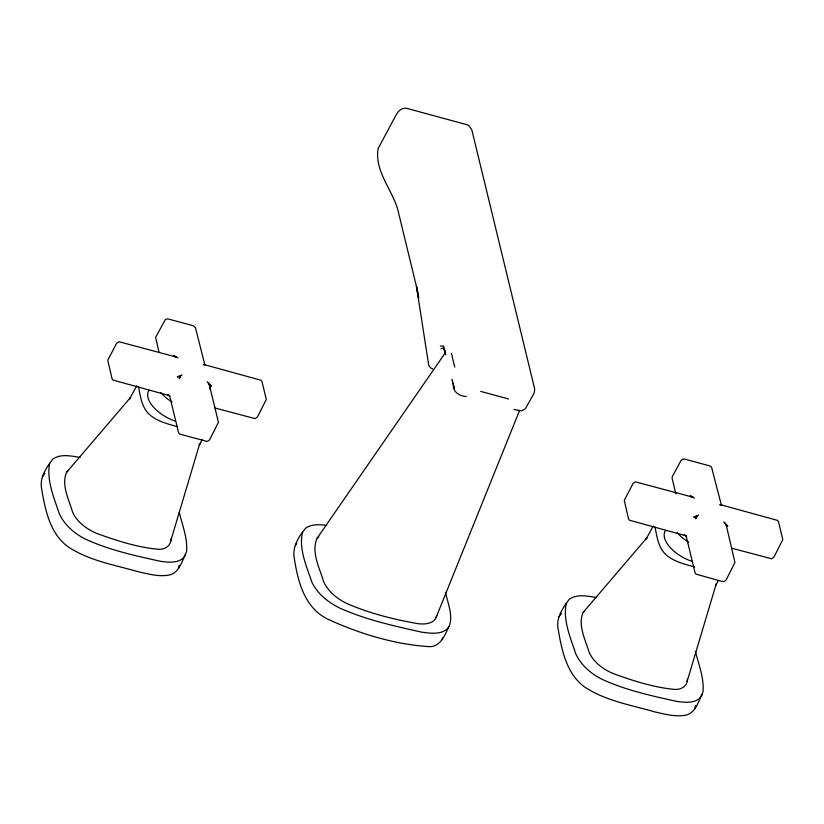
<?xml version="1.0" encoding="UTF-8"?>
<svg xmlns="http://www.w3.org/2000/svg" width="824" height="824" viewBox="0 0 824 824"><rect width="100%" height="100%" fill="white"/><g stroke="black" fill="none" stroke-linecap="round" stroke-linejoin="round"><path stroke-width="1.24" d="M209.76 388.825L209.77 385.148L208.637 382.985M136.681 385.838L129.656 398.868L130.346 397.704L66.497 472.44C61.131 485.233 69.041 499.787 72.636 512.25C77.271 522.231 86.592 529.059 96.46 533.324C116.349 540.565 136.959 547.291 158.105 549.258C164.337 549.907 171.371 545.859 170.856 538.896M653.185 525.98L646.171 539.02L646.85 537.856L583.001 612.592C577.634 625.385 585.545 639.939 589.139 652.392C593.774 662.372 603.096 669.212 612.963 673.466C632.853 680.706 653.463 687.432 674.619 689.4C680.84 690.049 687.886 686.001 687.36 679.048M80.134 457.454C71.255 456.012 60.822 453.571 52.808 459.05C46.834 467.126 39.954 476.715 41.385 487.324C45.217 510.509 50.501 538.051 73.408 550.082C93.452 561.577 116.658 565.46 138.597 571.835C148.887 574.081 159.671 577.181 170.228 574.812C180.013 571.794 182.372 559.733 186.523 551.73C187.79 538.288 182.31 525.259 179.282 512.384M49.708 463.243C46.268 480.238 54.044 497.686 59.256 513.671C64.468 524.97 74.284 533.468 85.243 539.02C109.067 550.051 135.054 555.716 160.577 561.319C169.002 562.442 181.249 563.812 185.678 554.552M170.568 541.481L199.727 443.734L199.284 445.156L202.21 439.728M178.365 568.138L179.21 565.305M596.638 597.596C587.759 596.154 577.325 593.723 569.322 599.202C563.338 607.267 556.457 616.857 557.889 627.466C561.721 650.651 567.005 678.204 589.912 690.224C609.966 701.729 633.172 705.601 655.101 711.977C665.39 714.223 676.185 717.333 686.732 714.964C696.517 711.946 698.876 699.885 703.026 691.882C704.232 678.039 698.68 664.587 695.404 651.362M566.212 603.395C562.782 620.379 570.548 637.838 575.76 653.813C580.982 665.112 590.798 673.62 601.757 679.161C625.571 690.193 651.557 695.858 677.091 701.461C685.506 702.584 697.763 703.954 702.182 694.704M687.072 681.633L716.231 583.886L715.788 585.298L718.137 580.961M694.869 708.279L695.714 705.457M445.557 352.445L317.178 538.144C310.792 552.08 319.774 568.323 323.75 581.981C328.385 591.673 337.098 598.729 346.574 603.405C369.327 613.303 393.769 619.473 418.17 623.706C424.978 624.541 434.979 623.799 436.72 615.569M326.737 525.331C319.877 524.528 312.224 523.94 306.106 527.782C299.483 535.342 293.025 545.344 293.962 555.85C297.371 579.674 303.819 607.453 327.561 619.04C358.914 633.574 394.789 644.512 429.304 646.644C440.922 646.912 444.96 634.521 449.276 626.086C453.293 614.982 447.659 603.271 445.578 592.322M302.604 531.861C298.453 548.702 306.621 566.366 311.905 582.218C317.58 593.97 328.251 602.426 339.766 608.081C365.784 619.73 393.954 625.952 421.672 632.163C430.756 633.296 443.724 635.489 449.276 626.086M441.963 639.661L442.622 637.797M435.927 617.897L519.378 410.97M180.075 376.97L179.272 378.649L180.786 375.435M696.579 517.111L695.775 518.79L697.289 515.577M42.395 476.818L44.908 473.254M558.899 616.97L561.412 613.396M295.301 545.437L296.794 543.171M66.497 472.44L67.877 471.04M583.001 612.592L584.391 611.181M317.178 538.144L318.795 536.62M179.045 377.062L182.042 374.858M695.559 517.204L698.546 515.01M169.023 395.674L169.754 396.323L178.571 432.682L179.508 434.001L207.267 441.52L209.595 439.81L218.432 422.331L209.358 384.911L209.821 386.93M181.043 375.641L177.191 376.959L179.086 376.166M697.547 515.783L693.695 517.101L695.59 516.318M440.871 348.83L443.23 347.944L445.269 352.353L444.661 349.912M203.106 364.785L204.713 364.342L195.442 327.664L193.486 325.83L167.869 318.888L165.542 319.29L155.643 337.335L159.032 352.342M719.61 504.937L721.216 504.484L711.555 467.167L709.989 465.972L684.816 459.143L682.591 459.153L680.912 460.668L672.405 476.478L672.085 478.157L675.835 493.7M440.335 346.059L443.528 346.101L445.702 354.681M203.899 364.383L205.166 364.702M720.413 504.525L721.669 504.854M686.608 536.105L684.178 534.776L685.218 535.569M174.173 356.298L176.501 356.947M690.677 496.439L693.005 497.088M173.988 356.256L176.315 357.039L118.883 341.702L116.545 343.402L107.779 360.222L112.023 378.752L112.96 380.07L169.847 395.747M690.491 496.398L692.819 497.181L635.386 481.844L633.048 483.554L624.283 500.364L628.537 518.904L629.474 520.222L686.351 535.899M508.624 398.971L480.711 391.4M215.074 408.024L255.131 418.633L257.459 416.934L266.296 399.455L261.981 381.584L261.043 380.266L204.156 364.589L204.98 364.661M731.578 548.166L771.635 558.785L773.973 557.086L782.8 539.596L778.484 521.726L777.547 520.408L720.67 504.741L721.484 504.813M466.26 396.529C459.823 396.097 453.313 392.584 453.354 385.354M513.929 409.497L521.602 410.877L525.3 408.858L534.127 393.141L534.735 389.175L471.833 129.914L469.021 125.794L466.93 124.702L407.427 108.531C402.606 106.965 398.425 110.684 396.282 114.639L378.175 148.464C374.168 170.455 391.894 189.283 397.704 209.327L417.129 289.265L418.644 297.876L416.419 286.113L428.779 365.599L430.571 367.823L432.682 368.946M694.704 567.005C684.569 564.131 673.548 561.68 665.586 554.294C658.139 547.26 656.955 536.403 654.977 526.917M177.078 426.554C167.293 423.804 156.745 421.27 149.082 414.153C141.635 407.108 140.451 396.262 138.473 386.765M691.521 496.316L690.203 495.873L694.436 498.108M175.018 356.164L173.699 355.731L177.933 357.956M169.456 395.901L167.674 394.624L168.714 395.427M685.537 535.816L686.268 536.465L695.075 572.824L696.012 574.143L722.205 581.486L724.43 581.476L726.109 579.962L734.936 562.473L726.284 525.29L725.141 523.137M724.955 523.219L727.829 526.361L726.583 524.723M208.451 383.078L211.325 386.219L210.079 384.571M723.73 521.839L726.541 525.619M207.215 381.687L210.038 385.467M454.755 367.071L451.459 353.506M451.913 379.174L454.405 388.969L452.881 382.872M175.491 421.198A28.665 14.595 28.3 0 1 149.072 390.277M172.175 402.03A28.665 14.595 28.3 0 1 160.649 392.502M692.006 561.35A28.665 14.595 28.3 0 1 665.576 530.429M688.679 542.171A28.665 14.595 28.3 0 1 677.153 532.654"/></g></svg>
